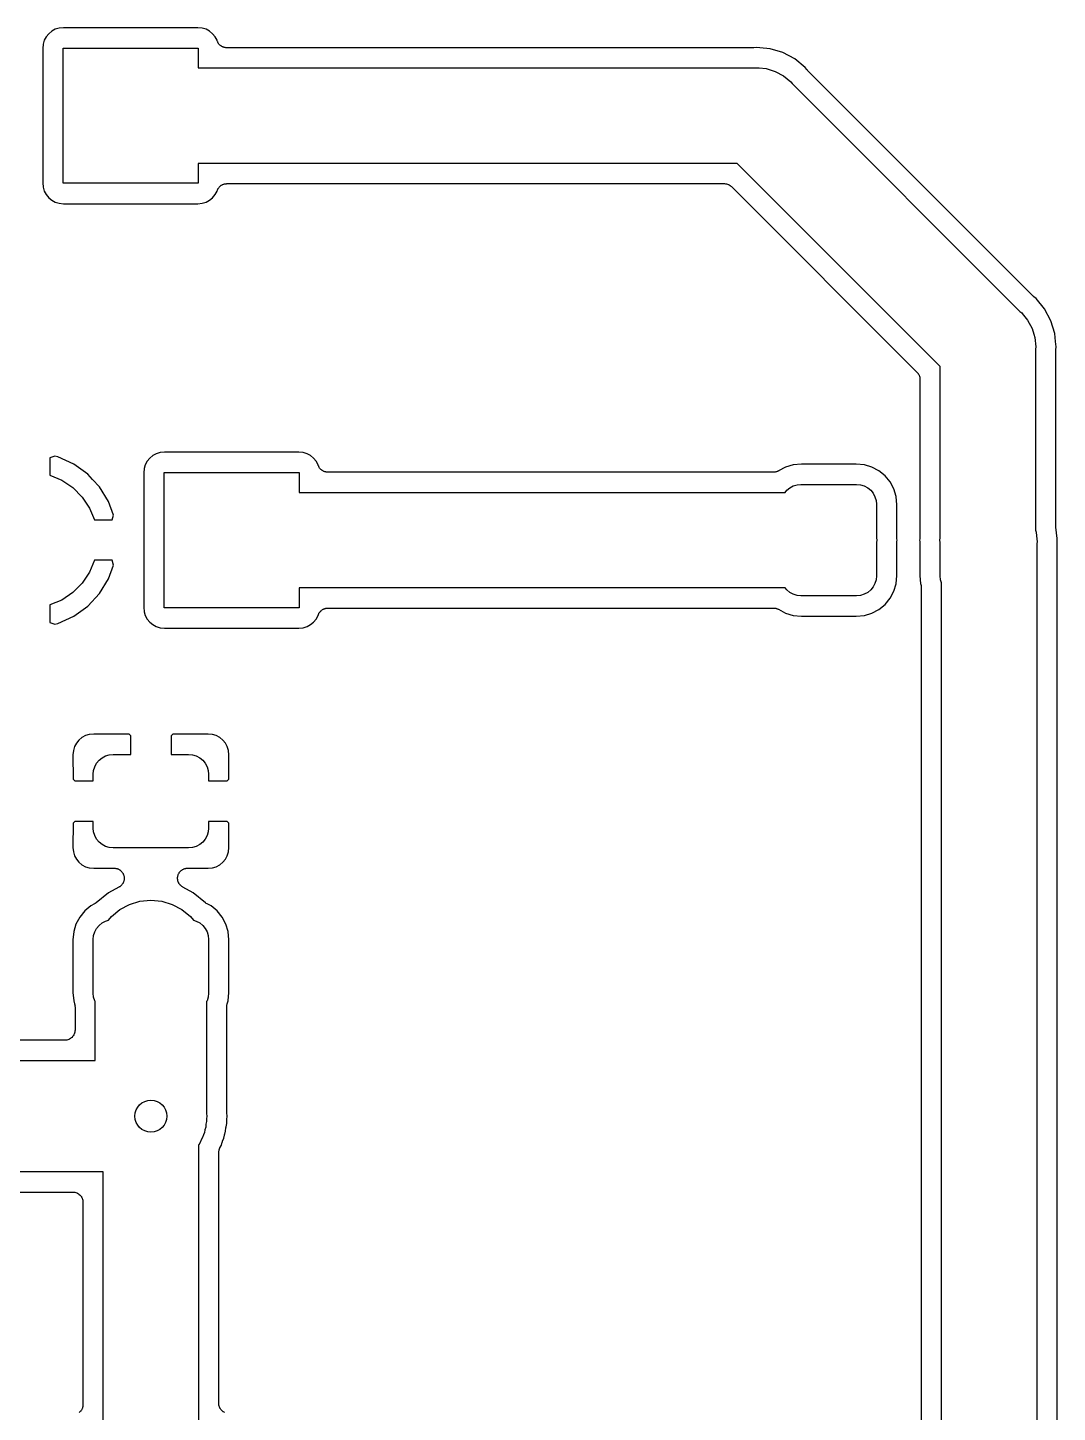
# Model space of a CAD drawing. Extents: x 49 to 143, y -158 to -38.
# Drawn here: x 118.72 to 131.67, y -64.43 to -47.03 of the extents above; entities that cross this region are included whole.
import ezdxf

# ---------------------------------------------------------------- set-up
doc = ezdxf.new("R2010")
doc.units = 0
doc.layers.add('BLACK', color=7, linetype='CONTINUOUS')

msp = doc.modelspace()

# ---------------------------------------------------------------- linework, layer by layer
at = {"layer": 'BLACK', "linetype": 'CONTINUOUS'}
for p, q in [((118.953, -47.1412), (118.929, -47.1853)), ((118.985, -47.1025), (118.953, -47.1412)), ((119.023, -47.0708), (118.985, -47.1025)), ((119.067, -47.0472), (119.023, -47.0708)), ((119.115, -47.0327), (119.067, -47.0472)), ((119.171, -47.0272), (119.115, -47.0327)), ((120.859, -47.0272), (119.171, -47.0272)), ((120.915, -47.0327), (120.859, -47.0272)), ((120.963, -47.0472), (120.915, -47.0327)), ((121.007, -47.0708), (120.963, -47.0472)), ((121.045, -47.1025), (121.007, -47.0708)), ((121.077, -47.1412), (121.045, -47.1025)), ((121.101, -47.1853), (121.077, -47.1412)), ((118.915, -47.2332), (118.909, -47.2892)), ((118.909, -47.2892), (118.909, -48.9768)), ((118.929, -47.1853), (118.915, -47.2332)), ((119.165, -48.983), (119.165, -47.283)), ((119.165, -47.283), (120.865, -47.283)), ((120.865, -47.283), (120.865, -47.533)), ((121.102, -47.1889), (121.101, -47.1853)), ((121.104, -47.1941), (121.102, -47.1889)), ((121.106, -47.1996), (121.104, -47.1941)), ((121.109, -47.2055), (121.106, -47.1996)), ((121.111, -47.2118), (121.109, -47.2055)), ((121.115, -47.2165), (121.111, -47.2118)), ((121.117, -47.2215), (121.115, -47.2165)), ((121.121, -47.2268), (121.117, -47.2215)), ((121.125, -47.2324), (121.121, -47.2268)), ((121.129, -47.2364), (121.125, -47.2324)), ((121.133, -47.2409), (121.129, -47.2364)), ((121.138, -47.2452), (121.133, -47.2409)), ((121.143, -47.25), (121.138, -47.2452)), ((121.147, -47.2531), (121.143, -47.25)), ((121.152, -47.2568), (121.147, -47.2531)), ((121.158, -47.26), (121.152, -47.2568)), ((121.163, -47.2638), (121.158, -47.26)), ((121.168, -47.266), (121.163, -47.2638)), ((121.173, -47.2687), (121.168, -47.266)), ((121.18, -47.2708), (121.173, -47.2687)), ((121.186, -47.2734), (121.18, -47.2708)), ((121.192, -47.2745), (121.186, -47.2734)), ((121.197, -47.2762), (121.192, -47.2745)), ((121.204, -47.277), (121.197, -47.2762)), ((121.21, -47.2783), (121.204, -47.277)), ((121.216, -47.2784), (121.21, -47.2783)), ((121.222, -47.279), (121.216, -47.2784)), ((121.223, -47.279), (121.222, -47.279)), ((127.841, -47.279), (121.223, -47.279)), ((127.846, -47.2785), (127.841, -47.279)), ((127.851, -47.2785), (127.846, -47.2785)), ((127.853, -47.2784), (127.851, -47.2785)), ((127.889, -47.2749), (127.853, -47.2784)), ((127.925, -47.2784), (127.889, -47.2749)), ((128.056, -47.2914), (127.925, -47.2784)), ((127.925, -47.2784), (127.925, -47.2784)), ((128.217, -47.3402), (128.056, -47.2914)), ((128.366, -47.4195), (128.217, -47.3402)), ((128.496, -47.5262), (128.366, -47.4195)), ((120.865, -47.533), (127.86, -47.533)), ((127.86, -47.533), (127.889, -47.5301)), ((127.889, -47.5301), (127.918, -47.533)), ((127.918, -47.533), (128.007, -47.5417)), ((128.007, -47.5417), (128.12, -47.576)), ((128.12, -47.576), (128.224, -47.6317)), ((128.224, -47.6317), (128.315, -47.7067)), ((128.519, -47.554), (128.496, -47.5262)), ((128.522, -47.5578), (128.519, -47.554)), ((128.526, -47.5619), (128.522, -47.5578)), ((128.527, -47.5632), (128.526, -47.5619)), ((131.364, -50.4001), (128.527, -47.5632)), ((128.315, -47.7067), (128.334, -47.7296)), ((128.334, -47.7296), (131.197, -50.5929)), ((127.64, -48.733), (120.865, -48.733)), ((120.865, -48.733), (120.865, -48.983)), ((130.194, -51.2865), (127.64, -48.733)), ((118.909, -48.9768), (118.915, -49.0328)), ((118.915, -49.0328), (118.929, -49.0807)), ((120.865, -48.983), (119.165, -48.983)), ((121.105, -49.0702), (121.106, -49.0648)), ((121.106, -49.0648), (121.11, -49.0589)), ((121.11, -49.0589), (121.112, -49.0527)), ((121.112, -49.0527), (121.115, -49.048)), ((121.115, -49.048), (121.118, -49.043)), ((121.118, -49.043), (121.122, -49.0378)), ((121.122, -49.0378), (121.126, -49.0322)), ((121.126, -49.0322), (121.13, -49.0283)), ((121.13, -49.0283), (121.134, -49.0239)), ((121.134, -49.0239), (121.139, -49.0196)), ((121.139, -49.0196), (121.144, -49.0149)), ((121.144, -49.0149), (121.149, -49.0118)), ((121.149, -49.0118), (121.153, -49.0082)), ((121.153, -49.0082), (121.159, -49.0051)), ((121.159, -49.0051), (121.165, -49.0014)), ((121.165, -49.0014), (121.17, -48.9993)), ((121.17, -48.9993), (121.175, -48.9966)), ((121.175, -48.9966), (121.181, -48.9946)), ((121.181, -48.9946), (121.188, -48.9921)), ((121.188, -48.9921), (121.193, -48.9911)), ((121.193, -48.9911), (121.199, -48.9894)), ((121.199, -48.9894), (121.205, -48.9888)), ((121.205, -48.9888), (121.212, -48.9875)), ((121.212, -48.9875), (121.218, -48.9876)), ((121.218, -48.9876), (121.223, -48.987)), ((121.223, -48.987), (127.483, -48.987)), ((127.483, -48.987), (127.483, -48.987)), ((127.483, -48.987), (127.483, -48.987)), ((127.483, -48.987), (127.483, -48.987)), ((127.483, -48.987), (127.484, -48.987)), ((127.484, -48.987), (127.496, -48.9883)), ((127.496, -48.9883), (127.508, -48.9895)), ((127.508, -48.9895), (127.508, -48.9897)), ((127.508, -48.9897), (127.509, -48.9898)), ((127.509, -48.9898), (127.52, -48.9933)), ((127.52, -48.9933), (127.531, -48.9968)), ((127.531, -48.9968), (127.532, -48.9971)), ((127.532, -48.9971), (127.533, -48.9973)), ((127.533, -48.9973), (127.543, -49.0029)), ((127.543, -49.0029), (127.553, -49.0085)), ((127.553, -49.0085), (127.554, -49.0089)), ((127.554, -49.0089), (127.554, -49.0092)), ((127.554, -49.0092), (127.563, -49.0167)), ((127.563, -49.0167), (127.572, -49.0242)), ((127.572, -49.0242), (129.903, -51.3545)), ((118.929, -49.0807), (118.953, -49.1248)), ((118.953, -49.1248), (118.985, -49.1635)), ((118.985, -49.1635), (119.023, -49.1952)), ((119.023, -49.1952), (119.067, -49.2188)), ((119.067, -49.2188), (119.115, -49.2333)), ((119.115, -49.2333), (119.171, -49.2388)), ((119.171, -49.2388), (120.859, -49.2388)), ((120.859, -49.2388), (120.915, -49.2333)), ((120.915, -49.2333), (120.963, -49.2188)), ((120.963, -49.2188), (121.007, -49.1952)), ((121.007, -49.1952), (121.045, -49.1635)), ((121.045, -49.1635), (121.077, -49.1248)), ((121.077, -49.1248), (121.101, -49.0807)), ((121.101, -49.0807), (121.102, -49.0771)), ((121.102, -49.0754), (121.105, -49.0702)), ((121.102, -49.0771), (121.102, -49.0754)), ((131.368, -50.4034), (131.364, -50.4001)), ((131.372, -50.4073), (131.368, -50.4034)), ((131.373, -50.4084), (131.372, -50.4073)), ((131.401, -50.4312), (131.373, -50.4084)), ((131.508, -50.5612), (131.401, -50.4312)), ((131.197, -50.5929), (131.22, -50.6117)), ((131.22, -50.6117), (131.239, -50.6346)), ((131.239, -50.6346), (131.239, -50.6346)), ((131.239, -50.6346), (131.244, -50.6402)), ((131.587, -50.7096), (131.508, -50.5612)), ((131.244, -50.6402), (131.295, -50.703)), ((131.295, -50.703), (131.351, -50.8073)), ((131.351, -50.8073), (131.372, -50.8781)), ((131.636, -50.8706), (131.587, -50.7096)), ((131.372, -50.8781), (131.385, -50.9204)), ((131.385, -50.9204), (131.397, -51.038)), ((131.646, -50.9722), (131.636, -50.8706)), ((131.652, -51.038), (131.646, -50.9722)), ((131.646, -50.9722), (131.646, -50.9722)), ((131.397, -51.038), (131.394, -51.0675)), ((131.394, -51.0675), (131.394, -53.3413)), ((131.648, -51.0844), (131.649, -51.0791)), ((131.648, -51.0862), (131.648, -51.0844)), ((131.648, -52.9983), (131.648, -51.0862)), ((131.649, -51.0737), (131.652, -51.038)), ((131.649, -51.0791), (131.649, -51.0737)), ((130.194, -53.017), (130.194, -51.2865)), ((129.903, -51.3545), (129.903, -51.3548)), ((129.903, -51.3548), (129.903, -51.3549)), ((129.903, -51.3549), (129.903, -51.3549)), ((129.903, -51.3549), (129.904, -51.3558)), ((129.904, -51.3558), (129.911, -51.365)), ((129.911, -51.365), (129.919, -51.3741)), ((129.919, -51.3741), (129.919, -51.3747)), ((129.919, -51.3747), (129.92, -51.3752)), ((129.92, -51.3752), (129.925, -51.3856)), ((129.925, -51.3856), (129.93, -51.3959)), ((129.93, -51.3959), (129.931, -51.3966)), ((129.931, -51.3966), (129.931, -51.3972)), ((129.931, -51.3972), (129.934, -51.4085)), ((129.934, -51.4085), (129.938, -51.4197)), ((129.938, -51.4197), (129.938, -51.4203)), ((129.938, -51.4203), (129.938, -51.421)), ((129.938, -51.421), (129.939, -51.4327)), ((129.939, -51.4327), (129.94, -51.4443)), ((129.94, -51.4443), (129.94, -52.9983)), ((120.385, -52.3667), (120.337, -52.3812)), ((120.441, -52.3612), (120.385, -52.3667)), ((122.129, -52.3612), (120.441, -52.3612)), ((122.185, -52.3667), (122.129, -52.3612)), ((122.233, -52.3812), (122.185, -52.3667)), ((119.063, -52.4105), (118.999, -52.431)), ((118.999, -52.431), (118.999, -52.6522)), ((119.097, -52.421), (119.063, -52.4105)), ((119.298, -52.5122), (119.097, -52.421)), ((119.474, -52.6384), (119.298, -52.5122)), ((120.199, -52.5193), (120.185, -52.5672)), ((120.223, -52.4752), (120.199, -52.5193)), ((120.255, -52.4365), (120.223, -52.4752)), ((120.293, -52.4048), (120.255, -52.4365)), ((120.337, -52.3812), (120.293, -52.4048)), ((122.277, -52.4048), (122.233, -52.3812)), ((122.315, -52.4365), (122.277, -52.4048)), ((122.347, -52.4752), (122.315, -52.4365)), ((122.371, -52.5193), (122.347, -52.4752)), ((122.372, -52.5229), (122.371, -52.5193)), ((122.374, -52.5281), (122.372, -52.5229)), ((122.376, -52.5336), (122.374, -52.5281)), ((122.379, -52.5395), (122.376, -52.5336)), ((122.381, -52.5458), (122.379, -52.5395)), ((122.385, -52.5505), (122.381, -52.5458)), ((128.251, -52.5502), (128.161, -52.598)), ((128.345, -52.5215), (128.251, -52.5502)), ((128.45, -52.5112), (128.345, -52.5215)), ((129.138, -52.5112), (128.45, -52.5112)), ((129.243, -52.5215), (129.138, -52.5112)), ((129.337, -52.5502), (129.243, -52.5215)), ((129.425, -52.5969), (129.337, -52.5502)), ((118.999, -52.6522), (119.148, -52.7137)), ((119.148, -52.7137), (119.287, -52.8068)), ((119.535, -52.7037), (119.474, -52.6384)), ((119.621, -52.7965), (119.535, -52.7037)), ((120.185, -52.5672), (120.179, -52.6232)), ((120.179, -52.6232), (120.179, -54.3108)), ((120.435, -54.317), (120.435, -52.617)), ((120.435, -52.617), (122.135, -52.617)), ((122.135, -52.617), (122.135, -52.867)), ((122.387, -52.5555), (122.385, -52.5505)), ((122.391, -52.5608), (122.387, -52.5555)), ((122.395, -52.5664), (122.391, -52.5608)), ((122.399, -52.5704), (122.395, -52.5664)), ((122.403, -52.5749), (122.399, -52.5704)), ((122.408, -52.5792), (122.403, -52.5749)), ((122.413, -52.584), (122.408, -52.5792)), ((122.417, -52.5871), (122.413, -52.584)), ((122.422, -52.5908), (122.417, -52.5871)), ((122.428, -52.594), (122.422, -52.5908)), ((122.433, -52.5978), (122.428, -52.594)), ((122.438, -52.6), (122.433, -52.5978)), ((122.443, -52.6027), (122.438, -52.6)), ((122.45, -52.6048), (122.443, -52.6027)), ((122.456, -52.6074), (122.45, -52.6048)), ((122.462, -52.6085), (122.456, -52.6074)), ((122.467, -52.6102), (122.462, -52.6085)), ((122.474, -52.611), (122.467, -52.6102)), ((122.48, -52.6123), (122.474, -52.611)), ((122.486, -52.6124), (122.48, -52.6123)), ((122.492, -52.613), (122.486, -52.6124)), ((122.493, -52.613), (122.492, -52.613)), ((128.101, -52.613), (122.493, -52.613)), ((128.107, -52.6125), (128.101, -52.613)), ((128.112, -52.6125), (128.107, -52.6125)), ((128.119, -52.6113), (128.112, -52.6125)), ((128.126, -52.6106), (128.119, -52.6113)), ((128.131, -52.609), (128.126, -52.6106)), ((128.137, -52.608), (128.131, -52.609)), ((128.143, -52.6054), (128.137, -52.608)), ((128.15, -52.6034), (128.143, -52.6054)), ((128.155, -52.6009), (128.15, -52.6034)), ((128.16, -52.5988), (128.155, -52.6009)), ((128.161, -52.598), (128.16, -52.5988)), ((129.501, -52.6597), (129.425, -52.5969)), ((129.564, -52.7363), (129.501, -52.6597)), ((119.287, -52.8068), (119.405, -52.9252)), ((119.735, -52.9803), (119.621, -52.7965)), ((122.135, -52.867), (128.245, -52.867)), ((128.245, -52.867), (128.267, -52.8402)), ((128.267, -52.8402), (128.305, -52.8091)), ((128.305, -52.8091), (128.348, -52.786)), ((128.348, -52.786), (128.395, -52.7718)), ((128.395, -52.7718), (128.444, -52.767)), ((128.444, -52.767), (129.144, -52.767)), ((129.144, -52.767), (129.193, -52.7718)), ((129.193, -52.7718), (129.24, -52.786)), ((129.24, -52.786), (129.283, -52.8091)), ((129.283, -52.8091), (129.321, -52.8402)), ((129.321, -52.8402), (129.352, -52.8781)), ((129.352, -52.8781), (129.375, -52.9213)), ((129.611, -52.8237), (129.564, -52.7363)), ((129.64, -52.9184), (129.611, -52.8237)), ((119.405, -52.9252), (119.498, -53.0644)), ((119.498, -53.0644), (119.56, -53.213)), ((119.8, -53.1535), (119.735, -52.9803)), ((129.375, -52.9213), (129.389, -52.9682)), ((129.389, -52.9682), (129.394, -53.017)), ((129.394, -53.017), (129.394, -53.4375)), ((129.65, -53.0232), (129.64, -52.9184)), ((129.65, -53.4375), (129.65, -53.0232)), ((129.939, -53.0107), (129.938, -53.0232)), ((129.938, -53.0232), (129.938, -53.4375)), ((129.94, -53.0001), (129.939, -53.0054)), ((129.939, -53.0054), (129.939, -53.0107)), ((129.94, -52.9983), (129.94, -53.0001)), ((130.194, -53.4375), (130.194, -53.017)), ((131.649, -53.0036), (131.648, -52.9983)), ((131.648, -53.009), (131.649, -53.0036)), ((131.649, -53.0107), (131.648, -53.009)), ((131.65, -53.0232), (131.649, -53.0107)), ((131.65, -53.2911), (131.65, -53.0232)), ((119.56, -53.213), (119.781, -53.213)), ((119.781, -53.213), (119.8, -53.1535)), ((131.394, -53.3413), (131.401, -53.3654)), ((131.401, -53.3654), (131.41, -53.4535)), ((131.65, -53.2964), (131.65, -53.2911)), ((131.65, -53.3018), (131.65, -53.2964)), ((131.65, -53.3035), (131.65, -53.3018)), ((131.665, -53.4473), (131.65, -53.3035)), ((129.394, -53.4375), (129.397, -53.467)), ((129.397, -53.467), (129.394, -53.4965)), ((129.394, -53.4965), (129.394, -53.917)), ((129.65, -53.4429), (129.65, -53.4375)), ((129.65, -53.4482), (129.65, -53.4429)), ((129.65, -53.45), (129.65, -53.4482)), ((129.652, -53.467), (129.65, -53.45)), ((129.65, -53.484), (129.652, -53.467)), ((129.65, -53.4894), (129.65, -53.484)), ((129.65, -53.4947), (129.65, -53.4894)), ((129.65, -53.4965), (129.65, -53.4947)), ((129.65, -53.9108), (129.65, -53.4965)), ((129.938, -53.45), (129.936, -53.467)), ((129.936, -53.467), (129.938, -53.484)), ((129.938, -53.4375), (129.938, -53.4393)), ((129.938, -53.4393), (129.938, -53.4446)), ((129.938, -53.4446), (129.938, -53.45)), ((129.938, -53.484), (129.938, -53.4858)), ((129.938, -53.4858), (129.938, -53.4911)), ((129.938, -53.4911), (129.938, -53.4965)), ((129.938, -53.4965), (129.938, -53.9108)), ((130.191, -53.467), (130.194, -53.4375)), ((130.194, -53.4965), (130.191, -53.467)), ((130.194, -53.917), (130.194, -53.4965)), ((131.41, -53.4535), (131.41, -53.4535)), ((131.41, -53.4535), (131.413, -53.483)), ((131.413, -53.483), (131.41, -53.5125)), ((131.41, -53.5125), (131.41, -67.6615)), ((131.664, -53.5294), (131.665, -53.5241)), ((131.664, -53.5312), (131.664, -53.5294)), ((131.664, -67.6428), (131.664, -53.5312)), ((131.668, -53.483), (131.665, -53.4473)), ((131.665, -53.5187), (131.668, -53.483)), ((131.665, -53.5241), (131.665, -53.5187)), ((119.56, -53.721), (119.498, -53.8696)), ((119.781, -53.721), (119.56, -53.721)), ((119.8, -53.7805), (119.781, -53.721)), ((119.498, -53.8696), (119.405, -54.0088)), ((119.735, -53.9537), (119.8, -53.7805)), ((129.394, -53.917), (129.389, -53.9658)), ((129.64, -54.0156), (129.65, -53.9108)), ((129.938, -53.9108), (129.948, -54.0156)), ((130.199, -53.9658), (130.194, -53.917)), ((119.405, -54.0088), (119.287, -54.1272)), ((119.621, -54.1375), (119.735, -53.9537)), ((128.245, -54.067), (122.135, -54.067)), ((122.135, -54.067), (122.135, -54.317)), ((128.267, -54.0938), (128.245, -54.067)), ((128.305, -54.1249), (128.267, -54.0938)), ((129.321, -54.0938), (129.283, -54.1249)), ((129.352, -54.0559), (129.321, -54.0938)), ((129.375, -54.0127), (129.352, -54.0559)), ((129.389, -53.9658), (129.375, -54.0127)), ((129.564, -54.1977), (129.611, -54.1103)), ((129.611, -54.1103), (129.64, -54.0156)), ((129.948, -54.0156), (129.951, -54.0223)), ((129.951, -54.0223), (129.951, -54.024)), ((129.951, -54.024), (129.952, -54.0294)), ((129.952, -54.0294), (129.954, -54.0345)), ((129.954, -54.0345), (129.954, -54.0415)), ((129.954, -54.0415), (129.956, -54.0484)), ((129.956, -54.0484), (129.955, -54.0538)), ((129.955, -54.0538), (129.956, -54.0592)), ((129.956, -54.0592), (129.956, -67.2847)), ((130.21, -54.0027), (130.199, -53.9658)), ((130.21, -67.4425), (130.21, -54.0027)), ((119.148, -54.2203), (118.999, -54.2818)), ((118.999, -54.2818), (118.999, -54.503)), ((119.287, -54.1272), (119.148, -54.2203)), ((119.474, -54.2956), (119.621, -54.1375)), ((128.348, -54.148), (128.305, -54.1249)), ((128.395, -54.1622), (128.348, -54.148)), ((128.444, -54.167), (128.395, -54.1622)), ((129.144, -54.167), (128.444, -54.167)), ((129.193, -54.1622), (129.144, -54.167)), ((129.24, -54.148), (129.193, -54.1622)), ((129.283, -54.1249), (129.24, -54.148)), ((129.425, -54.3371), (129.501, -54.2743)), ((129.501, -54.2743), (129.564, -54.1977)), ((119.097, -54.513), (119.298, -54.4218)), ((119.298, -54.4218), (119.474, -54.2956)), ((120.179, -54.3108), (120.185, -54.3668)), ((120.185, -54.3668), (120.199, -54.4147)), ((120.199, -54.4147), (120.223, -54.4588)), ((120.223, -54.4588), (120.255, -54.4975)), ((122.135, -54.317), (120.435, -54.317)), ((122.315, -54.4975), (122.347, -54.4588)), ((122.347, -54.4588), (122.371, -54.4147)), ((122.371, -54.4147), (122.372, -54.4111)), ((122.372, -54.4094), (122.375, -54.4042)), ((122.372, -54.4111), (122.372, -54.4094)), ((122.375, -54.4042), (122.376, -54.3988)), ((122.376, -54.3988), (122.38, -54.3929)), ((122.38, -54.3929), (122.382, -54.3867)), ((122.382, -54.3867), (122.385, -54.382)), ((122.385, -54.382), (122.388, -54.377)), ((122.388, -54.377), (122.392, -54.3718)), ((122.392, -54.3718), (122.396, -54.3662)), ((122.396, -54.3662), (122.4, -54.3623)), ((122.4, -54.3623), (122.404, -54.3579)), ((122.404, -54.3579), (122.409, -54.3536)), ((122.409, -54.3536), (122.414, -54.3489)), ((122.414, -54.3489), (122.419, -54.3458)), ((122.419, -54.3458), (122.423, -54.3422)), ((122.423, -54.3422), (122.429, -54.3391)), ((122.429, -54.3391), (122.435, -54.3354)), ((122.435, -54.3354), (122.44, -54.3333)), ((122.44, -54.3333), (122.445, -54.3306)), ((122.445, -54.3306), (122.451, -54.3286)), ((122.451, -54.3286), (122.458, -54.3261)), ((122.458, -54.3261), (122.463, -54.3251)), ((122.463, -54.3251), (122.469, -54.3234)), ((122.469, -54.3234), (122.475, -54.3228)), ((122.475, -54.3228), (122.482, -54.3215)), ((122.482, -54.3215), (122.488, -54.3216)), ((122.488, -54.3216), (122.493, -54.321)), ((122.493, -54.321), (128.101, -54.321)), ((128.101, -54.321), (128.103, -54.321)), ((128.103, -54.321), (128.109, -54.3216)), ((128.109, -54.3216), (128.114, -54.3216)), ((128.114, -54.3216), (128.121, -54.323)), ((128.121, -54.323), (128.128, -54.3238)), ((128.128, -54.3238), (128.133, -54.3254)), ((128.133, -54.3254), (128.138, -54.3265)), ((128.138, -54.3265), (128.145, -54.3292)), ((128.145, -54.3292), (128.151, -54.3313)), ((128.151, -54.3313), (128.156, -54.3339)), ((128.156, -54.3339), (128.161, -54.336)), ((128.161, -54.336), (128.251, -54.3838)), ((128.251, -54.3838), (128.345, -54.4125)), ((128.345, -54.4125), (128.45, -54.4228)), ((128.45, -54.4228), (129.138, -54.4228)), ((129.138, -54.4228), (129.243, -54.4125)), ((129.243, -54.4125), (129.337, -54.3838)), ((129.337, -54.3838), (129.425, -54.3371)), ((118.999, -54.503), (119.063, -54.5235)), ((119.063, -54.5235), (119.097, -54.513)), ((120.255, -54.4975), (120.293, -54.5292)), ((120.293, -54.5292), (120.337, -54.5528)), ((120.337, -54.5528), (120.385, -54.5673)), ((120.385, -54.5673), (120.441, -54.5728)), ((120.441, -54.5728), (122.129, -54.5728)), ((122.129, -54.5728), (122.185, -54.5673)), ((122.185, -54.5673), (122.233, -54.5528)), ((122.233, -54.5528), (122.277, -54.5292)), ((122.277, -54.5292), (122.315, -54.4975)), ((119.332, -56.0182), (119.308, -56.0623)), ((119.364, -55.9795), (119.332, -56.0182)), ((119.402, -55.9478), (119.364, -55.9795)), ((119.446, -55.9242), (119.402, -55.9478)), ((119.494, -55.9097), (119.446, -55.9242)), ((119.55, -55.9042), (119.494, -55.9097)), ((119.994, -55.9058), (119.55, -55.9042)), ((120.015, -55.9269), (119.994, -55.9058)), ((120.015, -56.16), (120.015, -55.9269)), ((120.544, -55.9058), (120.523, -55.9269)), ((120.523, -55.9269), (120.523, -56.16)), ((120.988, -55.9042), (120.544, -55.9058)), ((121.044, -55.9097), (120.988, -55.9042)), ((121.092, -55.9242), (121.044, -55.9097)), ((121.136, -55.9478), (121.092, -55.9242)), ((121.174, -55.9795), (121.136, -55.9478)), ((121.206, -56.0182), (121.174, -55.9795)), ((121.23, -56.0623), (121.206, -56.0182)), ((119.294, -56.1102), (119.288, -56.1659)), ((119.288, -56.1659), (119.29, -56.4724)), ((119.308, -56.0623), (119.294, -56.1102)), ((119.617, -56.2332), (119.655, -56.2021)), ((119.655, -56.2021), (119.698, -56.179)), ((119.698, -56.179), (119.745, -56.1648)), ((119.745, -56.1648), (119.794, -56.16)), ((119.794, -56.16), (120.015, -56.16)), ((120.523, -56.16), (120.744, -56.16)), ((120.744, -56.16), (120.793, -56.1648)), ((120.793, -56.1648), (120.84, -56.179)), ((120.84, -56.179), (120.883, -56.2021)), ((120.883, -56.2021), (120.921, -56.2332)), ((121.244, -56.1102), (121.23, -56.0623)), ((121.25, -56.1659), (121.244, -56.1102)), ((121.248, -56.4724), (121.25, -56.1659)), ((119.544, -56.41), (119.549, -56.3612)), ((119.549, -56.3612), (119.563, -56.3143)), ((119.563, -56.3143), (119.586, -56.2711)), ((119.586, -56.2711), (119.617, -56.2332)), ((120.921, -56.2332), (120.952, -56.2711)), ((120.952, -56.2711), (120.975, -56.3143)), ((120.975, -56.3143), (120.989, -56.3612)), ((120.989, -56.3612), (120.994, -56.41)), ((119.29, -56.4724), (119.311, -56.4935)), ((119.311, -56.4935), (119.544, -56.4935)), ((119.544, -56.4935), (119.544, -56.41)), ((120.994, -56.41), (120.994, -56.4935)), ((120.994, -56.4935), (121.227, -56.4935)), ((121.227, -56.4935), (121.248, -56.4724)), ((119.29, -57.0226), (119.288, -57.3291)), ((119.311, -57.0015), (119.29, -57.0226)), ((119.544, -57.0015), (119.311, -57.0015)), ((119.544, -57.085), (119.544, -57.0015)), ((121.227, -57.0015), (120.994, -57.0015)), ((120.994, -57.0015), (120.994, -57.085)), ((121.248, -57.0226), (121.227, -57.0015)), ((121.25, -57.3291), (121.248, -57.0226)), ((119.549, -57.1338), (119.544, -57.085)), ((119.563, -57.1807), (119.549, -57.1338)), ((119.586, -57.2239), (119.563, -57.1807)), ((119.617, -57.2618), (119.586, -57.2239)), ((120.952, -57.2239), (120.921, -57.2618)), ((120.975, -57.1807), (120.952, -57.2239)), ((120.989, -57.1338), (120.975, -57.1807)), ((120.994, -57.085), (120.989, -57.1338)), ((119.288, -57.3291), (119.294, -57.3848)), ((119.294, -57.3848), (119.308, -57.4327)), ((119.655, -57.2929), (119.617, -57.2618)), ((119.698, -57.316), (119.655, -57.2929)), ((119.745, -57.3302), (119.698, -57.316)), ((119.794, -57.335), (119.745, -57.3302)), ((120.744, -57.335), (119.794, -57.335)), ((120.793, -57.3302), (120.744, -57.335)), ((120.84, -57.316), (120.793, -57.3302)), ((120.883, -57.2929), (120.84, -57.316)), ((120.921, -57.2618), (120.883, -57.2929)), ((121.23, -57.4327), (121.244, -57.3848)), ((121.244, -57.3848), (121.25, -57.3291)), ((119.308, -57.4327), (119.332, -57.4768)), ((119.332, -57.4768), (119.364, -57.5155)), ((119.364, -57.5155), (119.402, -57.5472)), ((119.402, -57.5472), (119.446, -57.5708)), ((119.446, -57.5708), (119.494, -57.5853)), ((119.494, -57.5853), (119.55, -57.5908)), ((119.55, -57.5908), (119.806, -57.5899)), ((119.806, -57.5899), (119.808, -57.5899)), ((119.808, -57.5899), (119.814, -57.5906)), ((119.814, -57.5906), (119.821, -57.5906)), ((119.821, -57.5906), (119.827, -57.5919)), ((119.827, -57.5919), (119.833, -57.5926)), ((119.833, -57.5926), (119.839, -57.5944)), ((119.839, -57.5944), (119.845, -57.5957)), ((119.845, -57.5957), (119.85, -57.5981)), ((120.689, -57.5975), (120.695, -57.5952)), ((120.695, -57.5952), (120.701, -57.594)), ((120.701, -57.594), (120.707, -57.5922)), ((120.707, -57.5922), (120.713, -57.5916)), ((120.713, -57.5916), (120.719, -57.5905)), ((120.719, -57.5905), (120.726, -57.5905)), ((120.726, -57.5905), (120.732, -57.5899)), ((120.732, -57.5899), (120.988, -57.5908)), ((120.988, -57.5908), (121.044, -57.5853)), ((121.044, -57.5853), (121.092, -57.5708)), ((121.092, -57.5708), (121.136, -57.5472)), ((121.136, -57.5472), (121.174, -57.5155)), ((121.174, -57.5155), (121.206, -57.4768)), ((121.206, -57.4768), (121.23, -57.4327)), ((119.85, -57.5981), (119.856, -57.6)), ((119.856, -57.6), (119.862, -57.603)), ((119.862, -57.603), (119.868, -57.6055)), ((119.868, -57.6055), (119.873, -57.6089)), ((119.873, -57.6089), (119.878, -57.6118)), ((119.878, -57.6118), (119.883, -57.6159)), ((119.883, -57.6159), (119.888, -57.6194)), ((119.888, -57.6194), (119.892, -57.6238)), ((119.892, -57.6238), (119.897, -57.6277)), ((119.897, -57.6277), (119.901, -57.6326)), ((119.901, -57.6326), (119.905, -57.6371)), ((119.905, -57.6371), (119.909, -57.6422)), ((119.909, -57.6422), (119.913, -57.6469)), ((119.913, -57.6469), (119.916, -57.6525)), ((119.916, -57.6525), (119.919, -57.6578)), ((119.919, -57.6578), (119.921, -57.6635)), ((119.921, -57.6635), (119.924, -57.6689)), ((119.924, -57.7657), (119.921, -57.7712)), ((119.924, -57.6689), (119.926, -57.6749)), ((119.926, -57.7598), (119.924, -57.7657)), ((119.926, -57.6749), (119.928, -57.6808)), ((119.928, -57.7542), (119.926, -57.7598)), ((119.928, -57.6808), (119.93, -57.6868)), ((119.929, -57.748), (119.928, -57.7542)), ((119.931, -57.742), (119.929, -57.748)), ((119.93, -57.6868), (119.931, -57.6926)), ((119.931, -57.6926), (119.932, -57.6989)), ((119.932, -57.7359), (119.931, -57.742)), ((119.932, -57.6989), (119.933, -57.7051)), ((119.933, -57.7299), (119.932, -57.7359)), ((119.933, -57.7051), (119.933, -57.7112)), ((119.933, -57.7112), (119.934, -57.7173)), ((119.934, -57.7173), (119.933, -57.7236)), ((119.933, -57.7236), (119.933, -57.7299)), ((120.604, -57.7155), (120.605, -57.7094)), ((120.605, -57.7218), (120.604, -57.7155)), ((120.605, -57.7033), (120.606, -57.6972)), ((120.605, -57.7094), (120.605, -57.7033)), ((120.605, -57.7281), (120.605, -57.7218)), ((120.606, -57.7341), (120.605, -57.7281)), ((120.606, -57.6972), (120.607, -57.6909)), ((120.606, -57.7402), (120.606, -57.7341)), ((120.608, -57.7463), (120.606, -57.7402)), ((120.607, -57.6909), (120.609, -57.685)), ((120.609, -57.7525), (120.608, -57.7463)), ((120.609, -57.685), (120.61, -57.6791)), ((120.612, -57.7581), (120.609, -57.7525)), ((120.61, -57.6791), (120.613, -57.6733)), ((120.613, -57.764), (120.612, -57.7581)), ((120.613, -57.6733), (120.614, -57.6672)), ((120.616, -57.7696), (120.613, -57.764)), ((120.614, -57.6672), (120.617, -57.6619)), ((120.619, -57.7755), (120.616, -57.7696)), ((120.617, -57.6619), (120.62, -57.6562)), ((120.62, -57.6562), (120.623, -57.651)), ((120.623, -57.651), (120.626, -57.6455)), ((120.626, -57.6455), (120.63, -57.6408)), ((120.63, -57.6408), (120.634, -57.6357)), ((120.634, -57.6357), (120.638, -57.6313)), ((120.638, -57.6313), (120.642, -57.6264)), ((120.642, -57.6264), (120.647, -57.6226)), ((120.647, -57.6226), (120.651, -57.6183)), ((120.651, -57.6183), (120.657, -57.6148)), ((120.657, -57.6148), (120.661, -57.6108)), ((120.661, -57.6108), (120.667, -57.608)), ((120.667, -57.608), (120.672, -57.6046)), ((120.672, -57.6046), (120.678, -57.6022)), ((120.678, -57.6022), (120.683, -57.5993)), ((120.683, -57.5993), (120.689, -57.5975)), ((119.736, -57.8984), (119.582, -58.0255)), ((119.867, -57.8289), (119.736, -57.8984)), ((119.872, -57.8254), (119.867, -57.8289)), ((119.877, -57.8224), (119.872, -57.8254)), ((119.882, -57.8185), (119.877, -57.8224)), ((119.887, -57.8151), (119.882, -57.8185)), ((119.892, -57.8107), (119.887, -57.8151)), ((119.897, -57.8067), (119.892, -57.8107)), ((119.9, -57.8019), (119.897, -57.8067)), ((119.905, -57.7976), (119.9, -57.8019)), ((119.908, -57.7924), (119.905, -57.7976)), ((119.912, -57.7875), (119.908, -57.7924)), ((119.915, -57.7821), (119.912, -57.7875)), ((119.919, -57.777), (119.915, -57.7821)), ((119.921, -57.7712), (119.919, -57.777)), ((120.622, -57.7806), (120.619, -57.7755)), ((120.625, -57.786), (120.622, -57.7806)), ((120.629, -57.791), (120.625, -57.786)), ((120.632, -57.7962), (120.629, -57.791)), ((120.636, -57.8006), (120.632, -57.7962)), ((120.64, -57.8054), (120.636, -57.8006)), ((120.645, -57.8095), (120.64, -57.8054)), ((120.649, -57.814), (120.645, -57.8095)), ((120.655, -57.8175), (120.649, -57.814)), ((120.659, -57.8214), (120.655, -57.8175)), ((120.665, -57.8245), (120.659, -57.8214)), ((120.67, -57.828), (120.665, -57.8245)), ((120.671, -57.8289), (120.67, -57.828)), ((120.802, -57.8984), (120.671, -57.8289)), ((120.955, -58.0245), (120.802, -57.8984)), ((119.513, -58.0649), (119.437, -58.1277)), ((119.561, -58.0396), (119.513, -58.0649)), ((119.57, -58.0332), (119.561, -58.0396)), ((119.58, -58.0267), (119.57, -58.0332)), ((119.581, -58.0263), (119.58, -58.0267)), ((119.582, -58.0255), (119.581, -58.0259)), ((119.581, -58.0259), (119.581, -58.0262)), ((119.581, -58.0262), (119.581, -58.0263)), ((119.772, -58.1981), (119.878, -58.1107)), ((119.878, -58.1107), (120, -58.0457)), ((120, -58.0457), (120.132, -58.0056)), ((120.132, -58.0056), (120.269, -57.9921)), ((120.269, -57.9921), (120.406, -58.0056)), ((120.406, -58.0056), (120.538, -58.0457)), ((120.538, -58.0457), (120.66, -58.1107)), ((120.66, -58.1107), (120.766, -58.1981)), ((120.955, -58.0247), (120.955, -58.0245)), ((120.956, -58.025), (120.955, -58.0247)), ((120.956, -58.0253), (120.956, -58.025)), ((120.957, -58.0257), (120.956, -58.0253)), ((120.966, -58.0321), (120.957, -58.0257)), ((120.976, -58.0388), (120.966, -58.0321)), ((120.977, -58.0395), (120.976, -58.0388)), ((120.977, -58.0396), (120.977, -58.0395)), ((120.977, -58.0395), (120.977, -58.0395)), ((120.977, -58.0395), (120.977, -58.0395)), ((121.025, -58.0649), (120.977, -58.0396)), ((121.101, -58.1277), (121.025, -58.0649)), ((119.327, -58.2917), (119.298, -58.3864)), ((119.374, -58.2043), (119.327, -58.2917)), ((119.437, -58.1277), (119.374, -58.2043)), ((119.617, -58.3082), (119.655, -58.2771)), ((119.655, -58.2771), (119.698, -58.254)), ((119.698, -58.254), (119.735, -58.243)), ((119.735, -58.243), (119.772, -58.1981)), ((120.766, -58.1981), (120.803, -58.243)), ((120.803, -58.243), (120.84, -58.254)), ((120.84, -58.254), (120.883, -58.2771)), ((120.883, -58.2771), (120.921, -58.3082)), ((121.164, -58.2043), (121.101, -58.1277)), ((121.211, -58.2917), (121.164, -58.2043)), ((121.24, -58.3864), (121.211, -58.2917)), ((119.298, -58.3864), (119.288, -58.4912)), ((119.544, -58.485), (119.549, -58.4362)), ((119.549, -58.4362), (119.563, -58.3893)), ((119.563, -58.3893), (119.586, -58.3461)), ((119.586, -58.3461), (119.617, -58.3082)), ((120.921, -58.3082), (120.952, -58.3461)), ((120.952, -58.3461), (120.975, -58.3893)), ((120.975, -58.3893), (120.989, -58.4362)), ((120.989, -58.4362), (120.994, -58.485)), ((121.25, -58.4912), (121.24, -58.3864)), ((119.288, -58.4912), (119.288, -59.1538)), ((119.544, -59.16), (119.544, -58.485)), ((120.994, -58.485), (120.994, -59.16)), ((121.25, -59.1538), (121.25, -58.4912)), ((119.288, -59.1538), (119.298, -59.2586)), ((119.549, -59.2088), (119.544, -59.16)), ((120.994, -59.16), (120.989, -59.2088)), ((121.24, -59.2586), (121.25, -59.1538)), ((119.298, -59.2586), (119.31, -59.295)), ((119.31, -59.295), (119.31, -59.2967)), ((119.31, -59.2967), (119.311, -59.302)), ((119.311, -59.302), (119.313, -59.3072)), ((119.313, -59.3072), (119.313, -59.3142)), ((119.313, -59.3142), (119.315, -59.3211)), ((119.315, -59.3211), (119.314, -59.3265)), ((119.314, -59.3265), (119.315, -59.3319)), ((119.315, -59.3319), (119.315, -59.625)), ((119.563, -59.2557), (119.549, -59.2088)), ((119.569, -59.2668), (119.563, -59.2557)), ((119.569, -60.006), (119.569, -59.2668)), ((120.975, -59.2557), (120.969, -59.2668)), ((120.969, -59.2668), (120.969, -60.6716)), ((120.989, -59.2088), (120.975, -59.2557)), ((121.223, -59.3301), (121.224, -59.3247)), ((121.223, -59.3319), (121.223, -59.3301)), ((121.223, -60.6529), (121.223, -59.3319)), ((121.224, -59.3193), (121.225, -59.3124)), ((121.224, -59.3247), (121.224, -59.3193)), ((121.225, -59.3124), (121.226, -59.3055)), ((121.226, -59.3055), (121.227, -59.3003)), ((121.227, -59.3003), (121.228, -59.295)), ((121.228, -59.295), (121.24, -59.2586)), ((119.305, -59.675), (119.299, -59.6855)), ((119.309, -59.6628), (119.305, -59.6742)), ((119.305, -59.6742), (119.305, -59.6746)), ((119.305, -59.6746), (119.305, -59.675)), ((119.312, -59.6514), (119.309, -59.6628)), ((119.314, -59.6386), (119.312, -59.6505)), ((119.312, -59.6505), (119.312, -59.651)), ((119.312, -59.651), (119.312, -59.6514)), ((119.315, -59.6268), (119.314, -59.6386)), ((119.315, -59.625), (119.315, -59.6259)), ((119.315, -59.6259), (119.315, -59.6259)), ((119.315, -59.6259), (119.315, -59.6259)), ((119.315, -59.6259), (119.315, -59.6268)), ((119.188, -59.752), (111.106, -59.752)), ((119.2, -59.7508), (119.188, -59.752)), ((119.212, -59.7497), (119.2, -59.7508)), ((119.213, -59.7496), (119.212, -59.7496)), ((119.212, -59.7496), (119.212, -59.7497)), ((119.224, -59.7461), (119.213, -59.7496)), ((119.236, -59.7428), (119.224, -59.7461)), ((119.247, -59.7368), (119.236, -59.7424)), ((119.236, -59.7424), (119.236, -59.7425)), ((119.236, -59.7425), (119.236, -59.7428)), ((119.258, -59.7313), (119.247, -59.7368)), ((119.268, -59.7232), (119.258, -59.7308)), ((119.258, -59.7308), (119.258, -59.731)), ((119.258, -59.731), (119.258, -59.7313)), ((119.277, -59.7157), (119.268, -59.7232)), ((119.285, -59.7059), (119.277, -59.7151)), ((119.277, -59.7151), (119.277, -59.7154)), ((119.277, -59.7154), (119.277, -59.7157)), ((119.293, -59.6968), (119.285, -59.7059)), ((119.299, -59.6855), (119.293, -59.696)), ((119.293, -59.696), (119.293, -59.6964)), ((119.293, -59.6964), (119.293, -59.6968)), ((110.725, -60.006), (119.569, -60.006)), ((120.969, -60.6716), (120.972, -60.706)), ((120.972, -60.706), (120.969, -60.7404)), ((121.224, -60.6582), (121.223, -60.6529)), ((121.223, -60.6636), (121.224, -60.6582)), ((121.224, -60.6653), (121.223, -60.6636)), ((121.228, -60.706), (121.224, -60.6653)), ((121.224, -60.7466), (121.228, -60.706)), ((120.949, -60.8763), (120.942, -60.9102)), ((120.959, -60.8432), (120.949, -60.8763)), ((120.962, -60.8088), (120.959, -60.8432)), ((120.969, -60.7749), (120.962, -60.8088)), ((120.969, -60.7404), (120.969, -60.7749)), ((121.197, -60.9321), (121.209, -60.893)), ((121.209, -60.893), (121.213, -60.8524)), ((121.213, -60.8506), (121.215, -60.8454)), ((121.213, -60.8524), (121.213, -60.8506)), ((121.215, -60.84), (121.223, -60.8)), ((121.215, -60.8454), (121.215, -60.84)), ((121.223, -60.7573), (121.224, -60.752)), ((121.223, -60.7591), (121.223, -60.7573)), ((121.223, -60.8), (121.223, -60.7591)), ((121.224, -60.752), (121.224, -60.7466)), ((120.87, -61.0663), (120.869, -61.0684)), ((120.869, -61.0684), (120.869, -64.682)), ((120.889, -61.0376), (120.87, -61.0663)), ((120.903, -61.0057), (120.889, -61.0376)), ((120.919, -60.9752), (120.903, -61.0057)), ((120.929, -60.9421), (120.919, -60.9752)), ((120.942, -60.9102), (120.929, -60.9421)), ((121.138, -61.104), (121.155, -61.0728)), ((121.155, -61.0728), (121.167, -61.0337)), ((121.167, -61.0321), (121.169, -61.0271)), ((121.167, -61.0337), (121.167, -61.0321)), ((121.169, -61.0271), (121.171, -61.022)), ((121.171, -61.022), (121.186, -60.9843)), ((121.186, -60.9843), (121.194, -60.9442)), ((121.194, -60.9442), (121.195, -60.9425)), ((121.195, -60.9425), (121.196, -60.9374)), ((121.196, -60.9374), (121.197, -60.9321)), ((121.123, -61.1621), (121.124, -61.1567)), ((121.123, -61.1639), (121.123, -61.1621)), ((121.123, -64.3159), (121.123, -61.1639)), ((121.124, -61.1512), (121.125, -61.1444)), ((121.124, -61.1567), (121.124, -61.1512)), ((121.125, -61.1444), (121.126, -61.1375)), ((121.126, -61.1375), (121.127, -61.1322)), ((121.127, -61.1322), (121.129, -61.1269)), ((121.129, -61.1269), (121.131, -61.1205)), ((121.131, -61.1205), (121.133, -61.1138)), ((121.133, -61.1138), (121.136, -61.109)), ((121.136, -61.109), (121.138, -61.104)), ((119.669, -61.406), (101.255, -61.406)), ((119.669, -64.682), (119.669, -61.406)), ((101.413, -61.66), (119.288, -61.66)), ((119.288, -61.66), (119.289, -61.66)), ((119.289, -61.66), (119.289, -61.66)), ((119.289, -61.66), (119.289, -61.66)), ((119.289, -61.66), (119.29, -61.66)), ((119.29, -61.66), (119.302, -61.6613)), ((119.302, -61.6613), (119.314, -61.6626)), ((119.314, -61.6626), (119.314, -61.6627)), ((119.314, -61.6627), (119.314, -61.6628)), ((119.314, -61.6628), (119.326, -61.6664)), ((119.326, -61.6664), (119.337, -61.6699)), ((119.337, -61.6699), (119.338, -61.6701)), ((119.338, -61.6701), (119.338, -61.6703)), ((119.338, -61.6703), (119.348, -61.676)), ((119.348, -61.676), (119.359, -61.6817)), ((119.359, -61.6817), (119.359, -61.682)), ((119.359, -61.682), (119.36, -61.6822)), ((119.36, -61.6822), (119.369, -61.6899)), ((119.369, -61.6899), (119.378, -61.6975)), ((119.378, -61.6975), (119.378, -61.6979)), ((119.378, -61.6979), (119.379, -61.6981)), ((119.379, -61.6981), (119.386, -61.7075)), ((119.386, -61.7075), (119.394, -61.7167)), ((119.394, -61.7167), (119.394, -61.7171)), ((119.394, -61.7171), (119.394, -61.7175)), ((119.394, -61.7175), (119.4, -61.7281)), ((119.4, -61.7281), (119.405, -61.7386)), ((119.405, -61.7386), (119.406, -61.739)), ((119.406, -61.739), (119.406, -61.7394)), ((119.406, -61.7394), (119.409, -61.7509)), ((119.409, -61.7509), (119.413, -61.7623)), ((119.413, -61.7623), (119.413, -61.7628)), ((119.413, -61.7628), (119.413, -61.7632)), ((119.413, -61.7632), (119.414, -61.7751)), ((119.414, -61.7751), (119.415, -61.787)), ((119.415, -61.787), (119.415, -64.3336)), ((119.407, -64.3771), (119.405, -64.3836)), ((119.409, -64.3709), (119.407, -64.3771)), ((119.411, -64.3654), (119.409, -64.3709)), ((119.412, -64.36), (119.411, -64.3654)), ((119.413, -64.3532), (119.412, -64.36)), ((119.414, -64.3466), (119.413, -64.3532)), ((119.415, -64.3354), (119.414, -64.341)), ((119.414, -64.341), (119.414, -64.3466)), ((119.415, -64.3336), (119.415, -64.3354)), ((121.124, -64.3216), (121.123, -64.3159)), ((121.124, -64.3272), (121.124, -64.3216)), ((121.125, -64.3339), (121.124, -64.3272)), ((121.125, -64.3406), (121.125, -64.3339)), ((121.127, -64.346), (121.125, -64.3406)), ((121.128, -64.3516), (121.127, -64.346)), ((121.131, -64.3578), (121.128, -64.3516)), ((121.133, -64.3643), (121.131, -64.3578)), ((121.135, -64.3693), (121.133, -64.3643)), ((121.137, -64.3746), (121.135, -64.3693)), ((121.141, -64.3802), (121.137, -64.3746)), ((121.144, -64.3862), (121.141, -64.3802)), ((119.372, -64.4279), (119.368, -64.4318)), ((119.377, -64.4243), (119.372, -64.4279)), ((119.381, -64.4191), (119.377, -64.4243)), ((119.386, -64.4143), (119.381, -64.4191)), ((119.389, -64.4096), (119.386, -64.4143)), ((119.393, -64.4053), (119.389, -64.4096)), ((119.396, -64.3994), (119.393, -64.4053)), ((119.4, -64.3937), (119.396, -64.3994)), ((119.402, -64.3885), (119.4, -64.3937)), ((119.405, -64.3836), (119.402, -64.3885)), ((121.148, -64.3906), (121.144, -64.3862)), ((121.151, -64.3953), (121.148, -64.3906)), ((121.156, -64.4002), (121.151, -64.3953)), ((121.16, -64.4054), (121.156, -64.4002)), ((121.164, -64.409), (121.16, -64.4054)), ((121.168, -64.4131), (121.164, -64.409)), ((121.174, -64.4169), (121.168, -64.4131)), ((121.179, -64.4212), (121.174, -64.4169)), ((121.184, -64.4239), (121.179, -64.4212)), ((121.189, -64.4271), (121.184, -64.4239)), ((121.195, -64.4298), (121.189, -64.4271))]:
    msp.add_line(p, q, dxfattribs=at)
at = {"layer": 'BLACK'}
msp.add_circle((120.269, -60.706), 0.2, dxfattribs=at)

doc.saveas('drawing.dxf')
